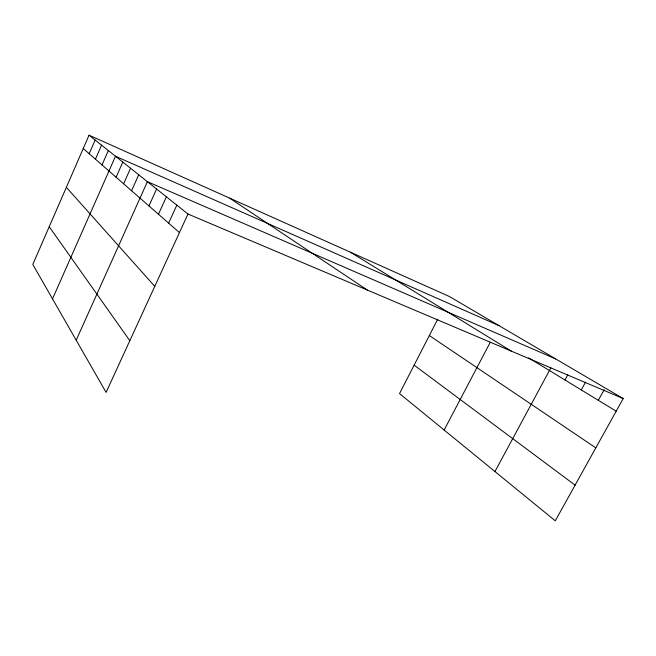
<?xml version="1.0" encoding="UTF-8"?>
<svg xmlns="http://www.w3.org/2000/svg" width="656" height="656" viewBox="0 0 656 656"><rect width="100%" height="100%" fill="white"/><g stroke="black" fill="none" stroke-linecap="round" stroke-linejoin="round"><path stroke-width="0.98" d="M89.052 135.185L32.8 264.458L106.1 392.386L187.977 214.02L89.052 135.185L449.385 296.504L623.2 398.569L555.271 520.815L399.52 393.584L437.716 319.226M89.191 153.725L95.161 140.048M95.44 159.187L101.582 145.165M102.024 164.943L108.347 150.56M52.521 298.882L115.489 156.251L499.003 325.638M116.096 177.235L122.811 162.081M123.615 183.803L130.544 168.248M131.569 190.757L138.719 174.767M76.194 340.193L147.395 181.679L555.681 358.922M148.953 205.943L156.604 189.01M158.473 214.266L166.394 196.816M168.625 223.13L176.833 205.139M444.137 430.033L490.155 342.473M494.96 471.549L550.868 367.852M565.005 380.013L567.76 374.937M581.29 389.935L585.537 382.161M598.329 400.316L604.168 389.73M187.977 214.02L623.2 398.569M528.629 357.864L616.189 411.189M350.402 252.183L511.368 351.149M229.739 198.161L367.417 290.108M429.336 335.536L595.804 447.868M414.125 365.146L575.091 485.137M83.246 148.527L179.457 232.593M66.363 187.321L154.767 286.36M49.216 226.73L129.831 340.685"/></g></svg>
